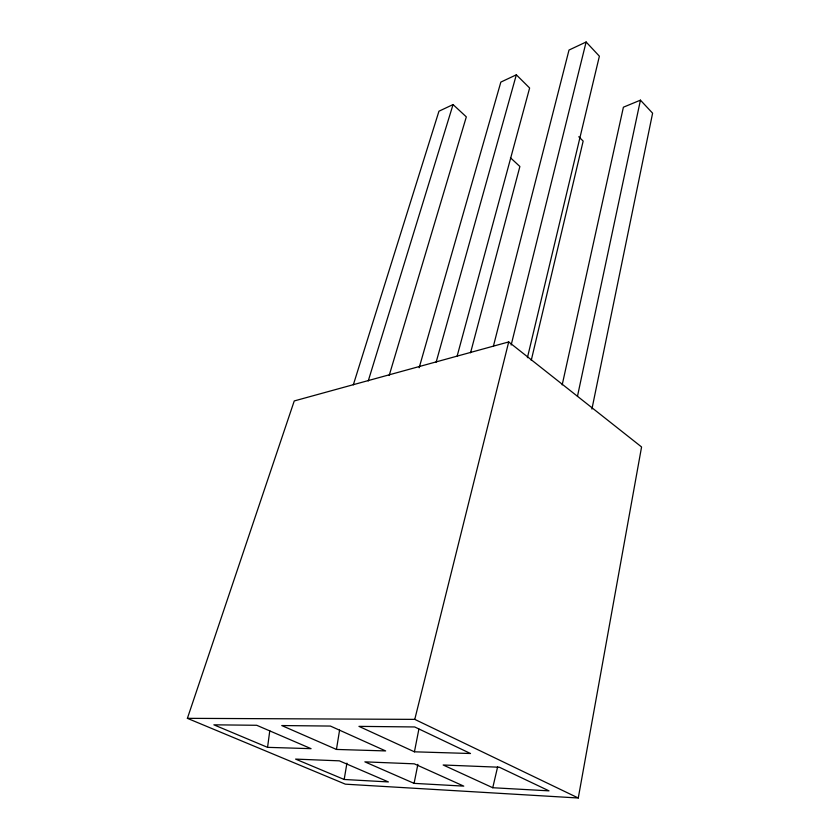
<?xml version="1.0" encoding="UTF-8"?>
<svg xmlns="http://www.w3.org/2000/svg" width="840" height="840" viewBox="0 0 840 840"><rect width="100%" height="100%" fill="white"/><g stroke="black" fill="none" stroke-linecap="round" stroke-linejoin="round"><path stroke-width="1.26" d="M267.561 747.348L213.875 724.825L256.725 725.277L311.073 748.671L267.561 747.348L269.776 730.769M336.441 749.438L281.757 725.55L330.414 726.065L385.633 750.928L336.441 749.438L339.602 730.044M344.18 779.478L295.575 759.098L339.37 760.841L388.395 781.935L344.18 779.478L346.931 763.14M578.267 798L641.571 446.964L508.704 341.933L294.252 400.943L187.394 718.337L345.387 784.172L578.267 798L414.771 719.376L187.394 718.337M414.425 751.811L358.953 726.369L414.687 726.957L470.505 753.512L414.425 751.811L418.897 729.068M414.089 783.363L364.875 761.859L414.298 763.833L463.774 786.125L414.089 783.363L417.869 764.369M591.917 409.07L652.606 113.19L640.437 100.16L623.396 107.205L562.18 384.899M577.469 396.322L640.437 100.16M492.755 787.731L443.173 764.988L499.359 767.235L549.003 790.85L492.755 787.731L497.627 766.868M531.248 360.381L583.159 141.089L578.781 136.742M527.415 357.683L599.382 56.196L586.121 42L569.005 50.054L493.437 346.059M511.161 345.019L586.121 42M414.771 719.376L508.704 341.933M470.558 352.79L519.887 166.499L510.437 157.752M457.149 356.087L529.631 88.001L516.337 74.812L500.84 82.1L419.16 367.752M436.149 362.177L516.337 74.812M389.193 375.459L466.326 116.876L453.054 104.57L438.953 111.206L353.325 384.836M368.235 380.982L453.054 104.57"/></g></svg>
